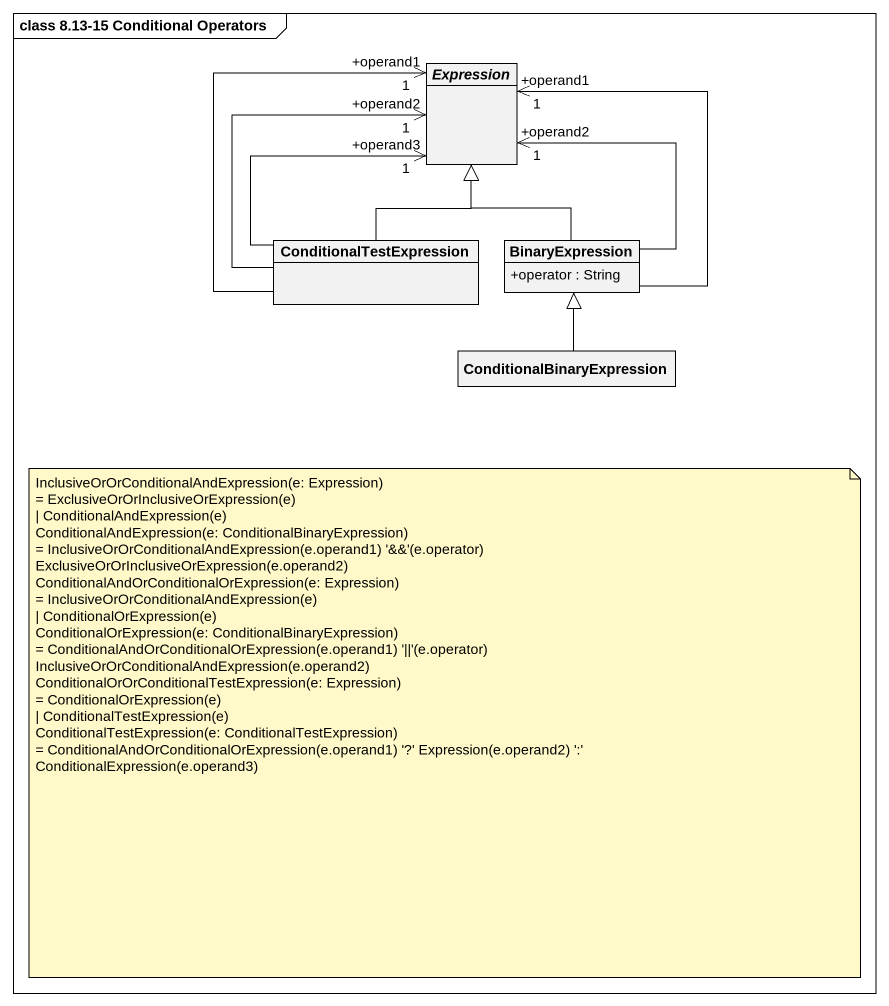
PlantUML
@startuml
mainframe class 8.13-15 Conditional Operators
hide circle
hide empty members
skinparam classAttributeIconSize 0
abstract class Expression
class ConditionalTestExpression
class BinaryExpression {
  +operator : String
}
class ConditionalBinaryExpression
Expression "+operand1\n1" <-- BinaryExpression
Expression "+operand2\n1" <-- BinaryExpression
ConditionalTestExpression -up-|> Expression
ConditionalTestExpression -up-> "+operand1\n1" Expression
ConditionalTestExpression -up-> "+operand2\n1" Expression
ConditionalTestExpression -up-> "+operand3\n1" Expression
BinaryExpression -up-|> Expression
ConditionalBinaryExpression -up-|> BinaryExpression
note as N1
  InclusiveOrOrConditionalAndExpression(e: Expression)
  ~= ExclusiveOrOrInclusiveOrExpression(e)
  ~| ConditionalAndExpression(e)
  ConditionalAndExpression(e: ConditionalBinaryExpression)
  ~= InclusiveOrOrConditionalAndExpression(e.operand1) '&&'(e.operator)
  ExclusiveOrOrInclusiveOrExpression(e.operand2)
  ConditionalAndOrConditionalOrExpression(e: Expression)
  ~= InclusiveOrOrConditionalAndExpression(e)
  ~| ConditionalOrExpression(e)
  ConditionalOrExpression(e: ConditionalBinaryExpression)
  ~= ConditionalAndOrConditionalOrExpression(e.operand1) '||'(e.operator)
  InclusiveOrOrConditionalAndExpression(e.operand2)
  ConditionalOrOrConditionalTestExpression(e: Expression)
  ~= ConditionalOrExpression(e)
  ~| ConditionalTestExpression(e)
  ConditionalTestExpression(e: ConditionalTestExpression)
  ~= ConditionalAndOrConditionalOrExpression(e.operand1) '?' Expression(e.operand2) ':'
  ConditionalExpression(e.operand3)
end note
@enduml
